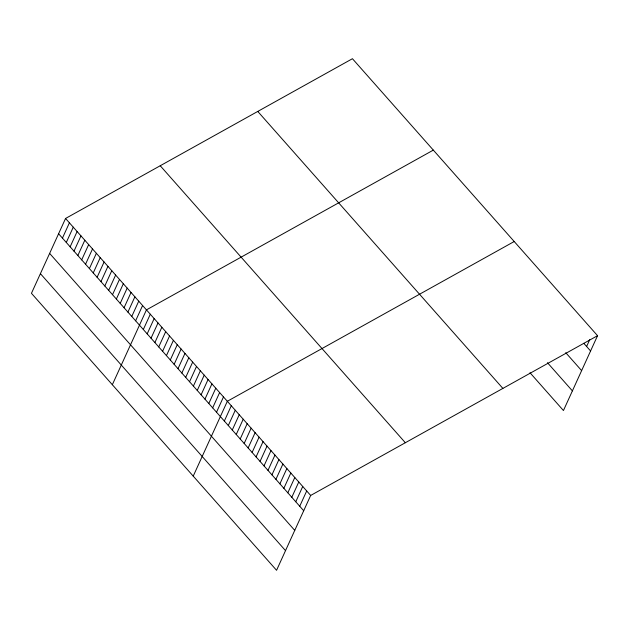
<?xml version="1.0" encoding="UTF-8"?>
<svg xmlns="http://www.w3.org/2000/svg" width="629" height="629" viewBox="0 0 629 629"><rect width="100%" height="100%" fill="white"/><g stroke="black" fill="none" stroke-linecap="round" stroke-linejoin="round"><path stroke-width="0.94" d="M65.558 218.467L31.45 293.311L276.563 570.291L310.671 495.448L597.55 335.689L352.437 58.709L65.558 218.467L310.671 495.448M62.444 238.108L69.41 222.815M66.297 242.456L73.263 227.171M70.149 246.812L77.115 231.527M74.002 251.16L80.968 235.875M77.854 255.516L84.821 240.231M81.699 259.863L88.665 244.579M85.552 264.219L92.518 248.935M89.404 268.575L96.371 253.283M93.257 272.923L100.223 257.638M97.11 277.279L104.076 261.994M100.962 281.627L107.929 266.342M104.815 285.983L111.781 270.698M108.668 290.339L115.634 275.046M112.52 294.687L119.486 279.402M116.365 299.042L123.331 283.758M120.218 303.39L127.184 288.106M124.07 307.746L131.036 292.461M127.923 312.094L134.889 296.809M131.775 316.45L138.742 301.165M135.628 320.806L142.594 305.513M112.339 384.712L146.447 309.869L433.326 150.111M143.333 329.51L150.3 314.225M147.186 333.857L154.152 318.573M151.039 338.213L158.005 322.929M154.883 342.561L161.85 327.277M158.736 346.917L165.702 331.632M162.589 351.273L169.555 335.988M166.441 355.621L173.407 340.336M170.294 359.977L177.26 344.692M174.147 364.325L181.113 349.04M177.999 368.68L184.965 353.396M181.852 373.036L188.818 357.744M185.704 377.384L192.671 362.1M189.549 381.74L196.515 366.455M193.402 386.088L200.368 370.803M197.254 390.444L204.221 375.159M201.107 394.792L208.073 379.507M204.96 399.148L211.926 383.863M208.812 403.504L215.778 388.211M212.665 407.851L219.631 392.567M216.518 412.207L223.484 396.923M193.229 476.114L227.336 401.271L514.207 241.52M224.333 421.045L231.299 405.76M228.303 425.526L235.27 410.242M232.274 430.008L239.24 414.723M236.245 434.497L243.211 419.213M240.207 438.979L247.173 423.694M244.178 443.469L251.144 428.176M248.148 447.95L255.115 432.666M252.119 452.432L259.085 437.147M256.082 456.921L263.048 441.629M260.052 461.403L267.018 446.118M264.023 465.885L270.989 450.6M267.985 470.374L274.952 455.089M271.956 474.856L278.922 459.571M275.927 479.337L282.893 464.053M279.897 483.827L286.863 468.542M283.86 488.308L290.826 473.024M287.83 492.79L294.797 477.505M291.801 497.28L298.767 481.995M295.772 501.761L302.738 486.476M299.734 506.251L306.7 490.958M586.613 346.493L589.711 339.699M597.55 335.689L563.442 410.533L529.995 372.738M583.783 343.292L590.584 350.974M565.754 352.696L581.628 370.63M547.45 362.689L572.398 390.884M257.764 111.427L502.878 388.408M160.23 165.749L405.343 442.73M58.591 233.752L303.705 510.732M49.636 253.408L294.749 530.389M40.405 273.654L285.519 550.634"/></g></svg>
